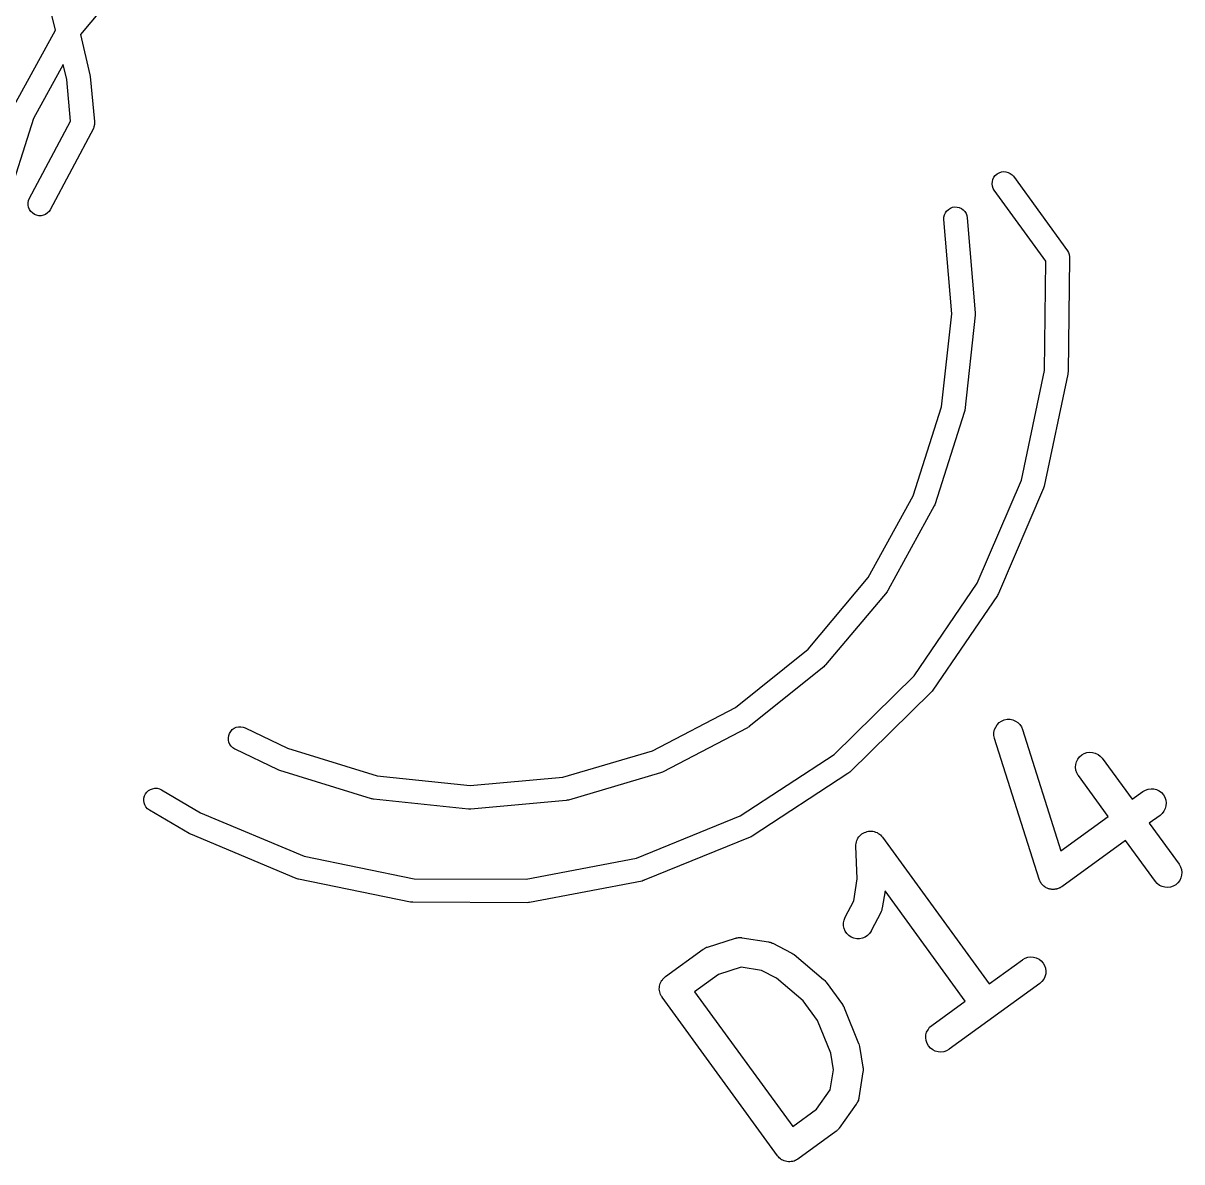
# Model space of a CAD drawing. Extents: x 70.1 to 125.9, y -110.1 to -56.7.
# Drawn here: x 109.96 to 115.87, y -110.08 to -104.27 of the extents above; entities that cross this region are included whole.
import ezdxf

# ---------------------------------------------------------------- set-up
doc = ezdxf.new("R2010")
doc.units = 0
doc.layers.add('BLACK', color=7, linetype='CONTINUOUS')

msp = doc.modelspace()

# ---------------------------------------------------------------- linework, layer by layer
at = {"layer": 'BLACK', "linetype": 'CONTINUOUS'}
for p, q in [((110.128, -104.307), (110.055, -104)), ((110.552, -103.976), (110.256, -104.329)), ((109.909, -104.706), (110.128, -104.307)), ((110.256, -104.329), (110.304, -104.535)), ((110.168, -104.482), (110.016, -104.758)), ((110.186, -104.558), (110.168, -104.482)), ((110.304, -104.535), (110.304, -104.536)), ((110.304, -104.536), (110.305, -104.539)), ((110.305, -104.539), (110.305, -104.543)), ((110.305, -104.543), (110.327, -104.772)), ((110.206, -104.77), (110.186, -104.558)), ((110.016, -104.758), (109.872, -105.212)), ((109.995, -105.167), (110.206, -104.77)), ((110.328, -104.788), (110.325, -104.799)), ((110.327, -104.772), (110.328, -104.776)), ((110.328, -104.776), (110.328, -104.788)), ((110.322, -104.808), (110.101, -105.223)), ((110.325, -104.799), (110.322, -104.808)), ((114.904, -105.091), (114.905, -105.079)), ((114.905, -105.079), (114.908, -105.068)), ((114.908, -105.068), (114.913, -105.057)), ((114.913, -105.057), (114.92, -105.048)), ((114.92, -105.048), (114.929, -105.04)), ((114.929, -105.04), (114.939, -105.034)), ((114.939, -105.034), (114.951, -105.03)), ((114.951, -105.03), (114.962, -105.028)), ((114.962, -105.028), (114.974, -105.029)), ((114.974, -105.029), (114.986, -105.032)), ((114.986, -105.032), (114.996, -105.037)), ((114.996, -105.037), (115.006, -105.044)), ((115.006, -105.044), (115.012, -105.051)), ((115.012, -105.051), (115.288, -105.432)), ((114.906, -105.103), (114.904, -105.091)), ((114.91, -105.114), (114.906, -105.103)), ((114.914, -105.122), (114.91, -105.114)), ((115.178, -105.484), (114.914, -105.122)), ((109.989, -105.187), (109.992, -105.175)), ((109.989, -105.199), (109.989, -105.187)), ((109.992, -105.21), (109.989, -105.199)), ((109.992, -105.175), (109.995, -105.167)), ((109.996, -105.221), (109.992, -105.21)), ((110.003, -105.231), (109.996, -105.221)), ((110.011, -105.239), (110.003, -105.231)), ((110.021, -105.246), (110.011, -105.239)), ((110.032, -105.25), (110.021, -105.246)), ((110.044, -105.253), (110.032, -105.25)), ((110.055, -105.253), (110.044, -105.253)), ((110.067, -105.25), (110.055, -105.253)), ((110.078, -105.246), (110.067, -105.25)), ((110.088, -105.239), (110.078, -105.246)), ((110.096, -105.231), (110.088, -105.239)), ((110.101, -105.223), (110.096, -105.231)), ((114.658, -105.261), (114.661, -105.249)), ((114.658, -105.272), (114.658, -105.261)), ((114.661, -105.249), (114.666, -105.239)), ((114.666, -105.239), (114.672, -105.229)), ((114.672, -105.229), (114.681, -105.221)), ((114.681, -105.221), (114.691, -105.215)), ((114.691, -105.215), (114.702, -105.21)), ((114.702, -105.21), (114.713, -105.208)), ((114.713, -105.208), (114.725, -105.209)), ((114.725, -105.209), (114.736, -105.211)), ((114.736, -105.211), (114.747, -105.216)), ((114.747, -105.216), (114.757, -105.223)), ((114.757, -105.223), (114.765, -105.231)), ((114.765, -105.231), (114.771, -105.241)), ((114.771, -105.241), (114.775, -105.252)), ((114.775, -105.252), (114.777, -105.263)), ((114.658, -105.273), (114.658, -105.272)), ((114.698, -105.754), (114.658, -105.273)), ((114.777, -105.263), (114.818, -105.749)), ((115.288, -105.432), (115.293, -105.44)), ((115.171, -106.042), (115.178, -105.484)), ((115.298, -105.469), (115.291, -106.049)), ((115.293, -105.44), (115.297, -105.451)), ((115.297, -105.451), (115.298, -105.463)), ((115.298, -105.463), (115.298, -105.469)), ((114.645, -106.227), (114.698, -105.754)), ((114.818, -105.761), (114.764, -106.246)), ((114.818, -105.749), (114.818, -105.75)), ((114.818, -105.75), (114.818, -105.756)), ((114.818, -105.756), (114.818, -105.761)), ((115.053, -106.601), (115.171, -106.042)), ((115.289, -106.061), (115.169, -106.632)), ((115.29, -106.055), (115.289, -106.061)), ((115.291, -106.05), (115.29, -106.055)), ((115.291, -106.049), (115.291, -106.05)), ((114.501, -106.681), (114.645, -106.227)), ((114.761, -106.257), (114.614, -106.723)), ((114.763, -106.252), (114.761, -106.257)), ((114.764, -106.247), (114.763, -106.252)), ((114.764, -106.246), (114.764, -106.247)), ((114.828, -107.127), (115.053, -106.601)), ((115.165, -106.643), (114.936, -107.18)), ((115.167, -106.638), (115.165, -106.643)), ((115.169, -106.632), (115.167, -106.638)), ((115.169, -106.632), (115.169, -106.632)), ((114.272, -107.098), (114.501, -106.681)), ((114.609, -106.733), (114.374, -107.161)), ((114.611, -106.728), (114.609, -106.733)), ((114.614, -106.723), (114.611, -106.728)), ((114.614, -106.723), (114.614, -106.723)), ((113.966, -107.463), (114.272, -107.098)), ((114.506, -107.599), (114.828, -107.127)), ((114.368, -107.171), (114.054, -107.544)), ((114.371, -107.166), (114.368, -107.171)), ((114.374, -107.162), (114.371, -107.166)), ((114.374, -107.161), (114.374, -107.162)), ((114.931, -107.19), (114.602, -107.672)), ((114.933, -107.185), (114.931, -107.19)), ((114.936, -107.18), (114.933, -107.185)), ((114.936, -107.18), (114.936, -107.18)), ((113.595, -107.761), (113.966, -107.463)), ((114.046, -107.553), (113.666, -107.858)), ((114.05, -107.549), (114.046, -107.553)), ((114.054, -107.545), (114.05, -107.549)), ((114.054, -107.544), (114.054, -107.545)), ((114.098, -108), (114.506, -107.599)), ((114.594, -107.681), (114.178, -108.09)), ((114.598, -107.677), (114.594, -107.681)), ((114.601, -107.673), (114.598, -107.677)), ((114.602, -107.672), (114.601, -107.673)), ((113.173, -107.982), (113.595, -107.761)), ((111.05, -107.862), (111.062, -107.86)), ((111.062, -107.86), (111.073, -107.859)), ((111.073, -107.859), (111.085, -107.861)), ((111.085, -107.861), (111.096, -107.865)), ((113.665, -107.859), (113.66, -107.862)), ((113.666, -107.858), (113.665, -107.859)), ((114.916, -107.874), (114.922, -107.861)), ((114.922, -107.861), (114.93, -107.849)), ((114.93, -107.849), (114.94, -107.838)), ((114.94, -107.838), (114.952, -107.83)), ((114.952, -107.83), (114.966, -107.824)), ((114.966, -107.824), (114.98, -107.821)), ((114.98, -107.821), (114.995, -107.821)), ((114.995, -107.821), (115.009, -107.824)), ((115.009, -107.824), (115.023, -107.83)), ((115.023, -107.83), (115.035, -107.838)), ((115.035, -107.838), (115.045, -107.848)), ((115.045, -107.848), (115.054, -107.86)), ((115.054, -107.86), (115.059, -107.873)), ((111.01, -107.915), (111.012, -107.904)), ((111.01, -107.927), (111.01, -107.915)), ((111.012, -107.904), (111.016, -107.893)), ((111.016, -107.893), (111.022, -107.883)), ((111.022, -107.883), (111.03, -107.874)), ((111.03, -107.874), (111.04, -107.867)), ((111.04, -107.867), (111.05, -107.862)), ((111.096, -107.865), (111.312, -107.968)), ((113.656, -107.865), (113.223, -108.091)), ((113.66, -107.862), (113.656, -107.865)), ((114.913, -107.889), (114.916, -107.874)), ((114.913, -107.903), (114.913, -107.889)), ((114.916, -107.918), (114.913, -107.903)), ((114.916, -107.919), (114.916, -107.918)), ((115.144, -108.637), (114.916, -107.919)), ((115.059, -107.873), (115.255, -108.492)), ((111.013, -107.938), (111.01, -107.927)), ((111.018, -107.949), (111.013, -107.938)), ((111.025, -107.958), (111.018, -107.949)), ((111.033, -107.967), (111.025, -107.958)), ((111.043, -107.973), (111.033, -107.967)), ((111.044, -107.973), (111.043, -107.973)), ((111.264, -108.079), (111.044, -107.973)), ((111.312, -107.968), (111.768, -108.11)), ((112.716, -108.116), (113.173, -107.982)), ((113.62, -108.314), (114.098, -108)), ((115.33, -108.052), (115.334, -108.038)), ((115.334, -108.038), (115.341, -108.025)), ((115.341, -108.025), (115.35, -108.013)), ((115.35, -108.013), (115.361, -108.003)), ((115.361, -108.003), (115.373, -107.996)), ((115.373, -107.996), (115.387, -107.991)), ((115.387, -107.991), (115.402, -107.989)), ((115.402, -107.989), (115.416, -107.99)), ((115.416, -107.99), (115.43, -107.994)), ((115.43, -107.994), (115.444, -108)), ((115.444, -108), (115.455, -108.009)), ((115.455, -108.009), (115.465, -108.02)), ((115.465, -108.02), (115.617, -108.229)), ((111.268, -108.08), (111.264, -108.079)), ((111.272, -108.082), (111.268, -108.08)), ((111.273, -108.082), (111.272, -108.082)), ((111.739, -108.226), (111.273, -108.082)), ((113.213, -108.095), (112.744, -108.233)), ((113.218, -108.093), (113.213, -108.095)), ((113.223, -108.091), (113.218, -108.093)), ((113.223, -108.091), (113.223, -108.091)), ((114.169, -108.097), (113.681, -108.417)), ((114.173, -108.094), (114.169, -108.097)), ((114.178, -108.09), (114.173, -108.094)), ((114.178, -108.09), (114.178, -108.09)), ((115.329, -108.066), (115.33, -108.052)), ((115.331, -108.081), (115.329, -108.066)), ((115.336, -108.095), (115.331, -108.081)), ((115.343, -108.108), (115.336, -108.095)), ((111.768, -108.11), (112.242, -108.159)), ((112.242, -108.159), (112.716, -108.116)), ((115.344, -108.108), (115.343, -108.108)), ((115.496, -108.317), (115.344, -108.108)), ((110.579, -108.224), (110.582, -108.212)), ((110.582, -108.212), (110.587, -108.202)), ((110.587, -108.202), (110.594, -108.193)), ((110.594, -108.193), (110.603, -108.185)), ((110.603, -108.185), (110.613, -108.179)), ((110.613, -108.179), (110.624, -108.175)), ((110.624, -108.175), (110.636, -108.173)), ((110.636, -108.173), (110.647, -108.173)), ((110.647, -108.173), (110.659, -108.176)), ((110.659, -108.176), (110.669, -108.181)), ((110.669, -108.181), (110.868, -108.298)), ((115.617, -108.229), (115.672, -108.189)), ((115.672, -108.189), (115.673, -108.189)), ((115.673, -108.189), (115.685, -108.182)), ((115.685, -108.182), (115.699, -108.177)), ((115.699, -108.177), (115.714, -108.175)), ((115.714, -108.175), (115.728, -108.176)), ((115.728, -108.176), (115.742, -108.18)), ((115.742, -108.18), (115.756, -108.186)), ((115.756, -108.186), (115.767, -108.195)), ((115.767, -108.195), (115.777, -108.206)), ((115.777, -108.206), (115.784, -108.219)), ((110.579, -108.236), (110.579, -108.224)), ((110.58, -108.247), (110.579, -108.236)), ((110.584, -108.258), (110.58, -108.247)), ((110.59, -108.268), (110.584, -108.258)), ((110.598, -108.277), (110.59, -108.268)), ((111.744, -108.227), (111.739, -108.226)), ((111.749, -108.228), (111.744, -108.227)), ((111.75, -108.228), (111.749, -108.228)), ((112.235, -108.279), (111.75, -108.228)), ((112.733, -108.235), (112.247, -108.279)), ((112.738, -108.234), (112.733, -108.235)), ((112.744, -108.233), (112.738, -108.234)), ((112.744, -108.233), (112.744, -108.233)), ((115.784, -108.219), (115.789, -108.233)), ((115.79, -108.262), (115.786, -108.276)), ((115.789, -108.233), (115.791, -108.247)), ((115.791, -108.247), (115.79, -108.262)), ((110.608, -108.284), (110.598, -108.277)), ((110.81, -108.404), (110.608, -108.284)), ((110.608, -108.284), (110.608, -108.284)), ((110.868, -108.298), (111.397, -108.52)), ((112.241, -108.279), (112.235, -108.279)), ((112.246, -108.279), (112.241, -108.279)), ((112.247, -108.279), (112.246, -108.279)), ((113.09, -108.529), (113.62, -108.314)), ((115.255, -108.492), (115.496, -108.317)), ((115.76, -108.311), (115.705, -108.351)), ((115.771, -108.301), (115.76, -108.311)), ((115.78, -108.289), (115.771, -108.301)), ((115.786, -108.276), (115.78, -108.289)), ((114.26, -108.396), (114.267, -108.393)), ((114.267, -108.393), (114.274, -108.392)), ((114.267, -108.393), (114.267, -108.393)), ((114.267, -108.393), (114.267, -108.393)), ((114.274, -108.392), (114.281, -108.391)), ((114.281, -108.391), (114.281, -108.391)), ((114.281, -108.391), (114.281, -108.391)), ((114.281, -108.391), (114.288, -108.392)), ((114.288, -108.392), (114.296, -108.392)), ((114.296, -108.392), (114.296, -108.392)), ((114.296, -108.392), (114.296, -108.392)), ((114.296, -108.392), (114.303, -108.394)), ((115.705, -108.351), (115.857, -108.56)), ((110.814, -108.405), (110.81, -108.404)), ((110.817, -108.407), (110.814, -108.405)), ((110.818, -108.407), (110.817, -108.407)), ((111.356, -108.633), (110.818, -108.407)), ((113.671, -108.423), (113.13, -108.642)), ((113.676, -108.42), (113.671, -108.423)), ((113.681, -108.418), (113.676, -108.42)), ((113.681, -108.417), (113.681, -108.418)), ((114.21, -108.454), (114.212, -108.446)), ((114.212, -108.446), (114.214, -108.44)), ((114.214, -108.44), (114.217, -108.433)), ((114.214, -108.44), (114.214, -108.44)), ((114.214, -108.44), (114.214, -108.44)), ((114.217, -108.433), (114.22, -108.427)), ((114.22, -108.427), (114.225, -108.42)), ((114.22, -108.427), (114.22, -108.427)), ((114.22, -108.427), (114.22, -108.427)), ((114.225, -108.42), (114.229, -108.415)), ((114.229, -108.415), (114.234, -108.41)), ((114.229, -108.415), (114.229, -108.415)), ((114.229, -108.415), (114.229, -108.415)), ((114.234, -108.41), (114.24, -108.405)), ((114.24, -108.405), (114.246, -108.402)), ((114.24, -108.405), (114.24, -108.405)), ((114.24, -108.405), (114.24, -108.405)), ((114.246, -108.402), (114.253, -108.398)), ((114.253, -108.398), (114.26, -108.396)), ((114.253, -108.398), (114.253, -108.398)), ((114.253, -108.398), (114.253, -108.398)), ((114.303, -108.394), (114.31, -108.396)), ((114.31, -108.396), (114.31, -108.396)), ((114.31, -108.396), (114.31, -108.396)), ((114.31, -108.396), (114.317, -108.399)), ((114.317, -108.399), (114.323, -108.403)), ((114.323, -108.403), (114.323, -108.403)), ((114.323, -108.403), (114.323, -108.403)), ((114.323, -108.403), (114.329, -108.407)), ((114.329, -108.407), (114.335, -108.411)), ((114.335, -108.411), (114.335, -108.411)), ((114.335, -108.411), (114.335, -108.411)), ((114.335, -108.411), (114.34, -108.417)), ((114.34, -108.417), (114.345, -108.422)), ((114.345, -108.422), (114.888, -109.171)), ((115.584, -108.439), (115.259, -108.675)), ((115.736, -108.648), (115.584, -108.439)), ((114.209, -108.461), (114.21, -108.454)), ((114.209, -108.468), (114.209, -108.461)), ((114.209, -108.469), (114.209, -108.468)), ((114.209, -108.468), (114.209, -108.468)), ((114.216, -108.634), (114.209, -108.469)), ((114.209, -108.469), (114.209, -108.469)), ((114.209, -108.469), (114.209, -108.469)), ((114.21, -108.454), (114.21, -108.454)), ((114.21, -108.454), (114.21, -108.454)), ((111.397, -108.52), (111.957, -108.634)), ((112.529, -108.637), (113.09, -108.529)), ((115.857, -108.56), (115.857, -108.56)), ((115.857, -108.56), (115.865, -108.573)), ((115.865, -108.573), (115.869, -108.587)), ((115.87, -108.616), (115.866, -108.63)), ((115.869, -108.587), (115.871, -108.602)), ((115.871, -108.602), (115.87, -108.616)), ((111.361, -108.634), (111.356, -108.633)), ((111.366, -108.636), (111.361, -108.634)), ((111.367, -108.636), (111.366, -108.636)), ((111.939, -108.753), (111.367, -108.636)), ((111.957, -108.634), (112.529, -108.637)), ((113.119, -108.646), (112.546, -108.756)), ((113.124, -108.644), (113.119, -108.646)), ((113.129, -108.643), (113.124, -108.644)), ((113.13, -108.642), (113.129, -108.643)), ((114.198, -108.747), (114.216, -108.634)), ((115.145, -108.641), (115.144, -108.637)), ((115.147, -108.645), (115.145, -108.641)), ((115.148, -108.647), (115.147, -108.645)), ((115.149, -108.65), (115.148, -108.647)), ((115.152, -108.654), (115.149, -108.65)), ((115.154, -108.658), (115.152, -108.654)), ((115.156, -108.66), (115.154, -108.658)), ((115.158, -108.662), (115.156, -108.66)), ((115.161, -108.665), (115.158, -108.662)), ((115.164, -108.669), (115.161, -108.665)), ((115.166, -108.67), (115.164, -108.669)), ((115.168, -108.672), (115.166, -108.67)), ((115.172, -108.675), (115.168, -108.672)), ((115.175, -108.677), (115.172, -108.675)), ((115.178, -108.679), (115.175, -108.677)), ((115.18, -108.68), (115.178, -108.679)), ((115.184, -108.682), (115.18, -108.68)), ((115.188, -108.684), (115.184, -108.682)), ((115.191, -108.685), (115.188, -108.684)), ((115.194, -108.686), (115.191, -108.685)), ((115.198, -108.687), (115.194, -108.686)), ((115.203, -108.688), (115.198, -108.687)), ((115.205, -108.688), (115.203, -108.688)), ((115.208, -108.689), (115.205, -108.688)), ((115.223, -108.688), (115.22, -108.689)), ((115.227, -108.688), (115.223, -108.688)), ((115.232, -108.687), (115.227, -108.688)), ((115.234, -108.686), (115.232, -108.687)), ((115.237, -108.686), (115.234, -108.686)), ((115.241, -108.684), (115.237, -108.686)), ((115.246, -108.682), (115.241, -108.684)), ((115.248, -108.681), (115.246, -108.682)), ((115.251, -108.68), (115.248, -108.681)), ((115.254, -108.677), (115.251, -108.68)), ((115.258, -108.675), (115.254, -108.677)), ((115.259, -108.675), (115.258, -108.675)), ((115.745, -108.659), (115.736, -108.648)), ((115.757, -108.668), (115.745, -108.659)), ((115.77, -108.674), (115.757, -108.668)), ((115.784, -108.678), (115.77, -108.674)), ((115.799, -108.679), (115.784, -108.678)), ((115.813, -108.677), (115.799, -108.679)), ((115.827, -108.672), (115.813, -108.677)), ((115.84, -108.665), (115.827, -108.672)), ((115.851, -108.655), (115.84, -108.665)), ((115.86, -108.643), (115.851, -108.655)), ((115.866, -108.63), (115.86, -108.643)), ((114.154, -108.831), (114.198, -108.747)), ((114.358, -108.696), (114.344, -108.783)), ((114.767, -109.259), (114.358, -108.696)), ((115.213, -108.689), (115.208, -108.689)), ((115.217, -108.689), (115.213, -108.689)), ((115.22, -108.689), (115.217, -108.689)), ((111.944, -108.753), (111.939, -108.753)), ((111.95, -108.754), (111.944, -108.753)), ((111.951, -108.754), (111.95, -108.754)), ((112.534, -108.757), (111.951, -108.754)), ((112.54, -108.756), (112.534, -108.757)), ((112.545, -108.756), (112.54, -108.756)), ((112.546, -108.756), (112.545, -108.756)), ((114.336, -108.806), (114.287, -108.9)), ((114.338, -108.802), (114.336, -108.806)), ((114.34, -108.798), (114.338, -108.802)), ((114.341, -108.795), (114.34, -108.798)), ((114.342, -108.792), (114.341, -108.795)), ((114.344, -108.784), (114.342, -108.788)), ((114.342, -108.788), (114.342, -108.792)), ((114.344, -108.783), (114.344, -108.784)), ((114.146, -108.859), (114.149, -108.845)), ((114.146, -108.874), (114.146, -108.859)), ((114.149, -108.845), (114.154, -108.831)), ((114.149, -108.888), (114.146, -108.874)), ((114.155, -108.901), (114.149, -108.888)), ((114.163, -108.913), (114.155, -108.901)), ((114.173, -108.924), (114.163, -108.913)), ((114.186, -108.932), (114.173, -108.924)), ((114.268, -108.923), (114.256, -108.932)), ((114.279, -108.913), (114.268, -108.923)), ((114.287, -108.901), (114.279, -108.913)), ((114.287, -108.9), (114.287, -108.901)), ((113.444, -108.986), (113.448, -108.984)), ((113.448, -108.984), (113.452, -108.983)), ((113.452, -108.983), (113.596, -108.937)), ((113.596, -108.937), (113.597, -108.937)), ((113.597, -108.937), (113.599, -108.937)), ((113.599, -108.937), (113.601, -108.936)), ((113.601, -108.936), (113.606, -108.935)), ((113.606, -108.935), (113.611, -108.934)), ((113.611, -108.934), (113.613, -108.934)), ((113.613, -108.934), (113.615, -108.934)), ((113.615, -108.934), (113.621, -108.934)), ((113.621, -108.934), (113.626, -108.934)), ((113.626, -108.934), (113.628, -108.935)), ((113.628, -108.935), (113.63, -108.935)), ((113.63, -108.935), (113.763, -108.956)), ((113.763, -108.956), (113.764, -108.956)), ((113.764, -108.956), (113.768, -108.957)), ((113.768, -108.957), (113.772, -108.958)), ((113.772, -108.958), (113.775, -108.959)), ((113.775, -108.959), (113.778, -108.96)), ((113.778, -108.96), (113.782, -108.962)), ((113.782, -108.962), (113.786, -108.963)), ((113.786, -108.963), (113.88, -109.012)), ((114.199, -108.937), (114.186, -108.932)), ((114.214, -108.94), (114.199, -108.937)), ((114.228, -108.94), (114.214, -108.94)), ((114.243, -108.937), (114.228, -108.94)), ((114.256, -108.932), (114.243, -108.937)), ((113.238, -109.133), (113.431, -108.994)), ((113.431, -108.994), (113.432, -108.993)), ((113.432, -108.993), (113.435, -108.991)), ((113.435, -108.991), (113.439, -108.988)), ((113.439, -108.988), (113.442, -108.987)), ((113.442, -108.987), (113.444, -108.986)), ((113.88, -109.012), (113.881, -109.013)), ((113.881, -109.013), (113.882, -109.013)), ((113.882, -109.013), (113.882, -109.013)), ((113.882, -109.013), (113.888, -109.017)), ((113.888, -109.017), (113.894, -109.021)), ((113.894, -109.021), (113.894, -109.021)), ((113.894, -109.021), (113.894, -109.021)), ((113.894, -109.021), (114.045, -109.148)), ((115.06, -109.046), (115.072, -109.039)), ((115.072, -109.039), (115.086, -109.034)), ((115.086, -109.034), (115.101, -109.033)), ((115.101, -109.033), (115.115, -109.034)), ((115.115, -109.034), (115.129, -109.037)), ((115.129, -109.037), (115.143, -109.044)), ((113.624, -109.086), (113.509, -109.122)), ((113.728, -109.102), (113.624, -109.086)), ((113.804, -109.142), (113.728, -109.102)), ((114.888, -109.171), (115.059, -109.047)), ((115.059, -109.047), (115.06, -109.046)), ((115.143, -109.044), (115.154, -109.053)), ((115.154, -109.053), (115.164, -109.064)), ((115.164, -109.064), (115.171, -109.077)), ((115.171, -109.077), (115.176, -109.09)), ((115.176, -109.09), (115.178, -109.105)), ((113.212, -109.168), (113.215, -109.161)), ((113.215, -109.161), (113.218, -109.155)), ((113.218, -109.155), (113.219, -109.154)), ((113.218, -109.155), (113.218, -109.155)), ((113.219, -109.154), (113.223, -109.149)), ((113.223, -109.149), (113.227, -109.143)), ((113.227, -109.143), (113.227, -109.143)), ((113.227, -109.143), (113.228, -109.143)), ((113.228, -109.143), (113.233, -109.138)), ((113.233, -109.138), (113.238, -109.133)), ((113.509, -109.122), (113.387, -109.211)), ((113.941, -109.257), (113.804, -109.142)), ((114.045, -109.148), (114.045, -109.148)), ((114.045, -109.148), (114.046, -109.149)), ((114.046, -109.149), (114.047, -109.15)), ((114.047, -109.15), (114.051, -109.154)), ((114.051, -109.154), (114.055, -109.159)), ((114.055, -109.159), (114.056, -109.16)), ((114.056, -109.16), (114.057, -109.161)), ((114.057, -109.161), (114.141, -109.276)), ((115.158, -109.158), (115.147, -109.168)), ((115.167, -109.147), (115.158, -109.158)), ((115.173, -109.134), (115.167, -109.147)), ((115.177, -109.119), (115.173, -109.134)), ((115.178, -109.105), (115.177, -109.119)), ((113.207, -109.196), (113.208, -109.189)), ((113.207, -109.197), (113.207, -109.196)), ((113.208, -109.204), (113.207, -109.197)), ((113.207, -109.197), (113.207, -109.197)), ((113.208, -109.182), (113.21, -109.175)), ((113.208, -109.189), (113.208, -109.182)), ((113.208, -109.182), (113.208, -109.182)), ((113.208, -109.182), (113.208, -109.182)), ((113.209, -109.211), (113.208, -109.204)), ((113.211, -109.218), (113.209, -109.211)), ((113.209, -109.211), (113.209, -109.211)), ((113.209, -109.211), (113.209, -109.211)), ((113.21, -109.175), (113.212, -109.168)), ((113.214, -109.225), (113.211, -109.218)), ((113.212, -109.168), (113.212, -109.168)), ((113.212, -109.168), (113.212, -109.168)), ((113.387, -109.211), (113.887, -109.898)), ((115.147, -109.168), (114.685, -109.504)), ((113.217, -109.231), (113.214, -109.225)), ((113.214, -109.225), (113.214, -109.225)), ((113.214, -109.225), (113.214, -109.225)), ((113.221, -109.237), (113.217, -109.231)), ((113.221, -109.238), (113.221, -109.237)), ((113.222, -109.238), (113.221, -109.238)), ((113.221, -109.238), (113.221, -109.238)), ((113.221, -109.238), (113.221, -109.238)), ((113.809, -110.047), (113.222, -109.238)), ((114.014, -109.357), (113.941, -109.257)), ((114.141, -109.276), (114.142, -109.277)), ((114.142, -109.277), (114.142, -109.278)), ((114.142, -109.278), (114.143, -109.28)), ((114.596, -109.383), (114.767, -109.259)), ((114.143, -109.28), (114.146, -109.285)), ((114.146, -109.285), (114.149, -109.29)), ((114.149, -109.29), (114.149, -109.291)), ((114.149, -109.291), (114.15, -109.293)), ((114.15, -109.293), (114.223, -109.475)), ((114.081, -109.523), (114.014, -109.357)), ((114.577, -109.404), (114.585, -109.392)), ((114.585, -109.392), (114.596, -109.383)), ((114.566, -109.431), (114.57, -109.417)), ((114.566, -109.446), (114.566, -109.431)), ((114.567, -109.46), (114.566, -109.446)), ((114.57, -109.417), (114.577, -109.404)), ((114.223, -109.475), (114.224, -109.476)), ((114.224, -109.476), (114.224, -109.476)), ((114.224, -109.476), (114.224, -109.476)), ((114.224, -109.476), (114.226, -109.483)), ((114.226, -109.483), (114.228, -109.49)), ((114.228, -109.49), (114.228, -109.49)), ((114.228, -109.49), (114.228, -109.49)), ((114.228, -109.49), (114.245, -109.595)), ((114.572, -109.474), (114.567, -109.46)), ((114.579, -109.487), (114.572, -109.474)), ((114.589, -109.498), (114.579, -109.487)), ((114.601, -109.507), (114.589, -109.498)), ((114.614, -109.513), (114.601, -109.507)), ((114.628, -109.517), (114.614, -109.513)), ((114.671, -109.512), (114.657, -109.517)), ((114.684, -109.505), (114.671, -109.512)), ((114.685, -109.504), (114.684, -109.505)), ((114.095, -109.608), (114.081, -109.523)), ((114.643, -109.518), (114.628, -109.517)), ((114.657, -109.517), (114.643, -109.518)), ((114.079, -109.711), (114.095, -109.608)), ((114.245, -109.619), (114.224, -109.752)), ((114.245, -109.595), (114.245, -109.596)), ((114.245, -109.596), (114.246, -109.601)), ((114.246, -109.615), (114.245, -109.619)), ((114.246, -109.601), (114.246, -109.605)), ((114.246, -109.605), (114.246, -109.608)), ((114.246, -109.608), (114.246, -109.611)), ((114.246, -109.611), (114.246, -109.615)), ((114.009, -109.81), (114.079, -109.711)), ((114.224, -109.752), (114.224, -109.753)), ((113.887, -109.898), (114.009, -109.81)), ((114.211, -109.784), (114.124, -109.907)), ((114.212, -109.782), (114.211, -109.784)), ((114.214, -109.781), (114.212, -109.782)), ((114.216, -109.776), (114.214, -109.781)), ((114.219, -109.772), (114.216, -109.776)), ((114.22, -109.768), (114.219, -109.77)), ((114.219, -109.77), (114.219, -109.772)), ((114.222, -109.763), (114.22, -109.768)), ((114.223, -109.758), (114.222, -109.763)), ((114.224, -109.756), (114.223, -109.758)), ((114.224, -109.753), (114.224, -109.756)), ((114.107, -109.924), (113.914, -110.064)), ((114.11, -109.921), (114.107, -109.924)), ((114.113, -109.919), (114.11, -109.921)), ((114.115, -109.916), (114.113, -109.919)), ((114.118, -109.914), (114.115, -109.916)), ((114.12, -109.911), (114.118, -109.914)), ((114.123, -109.908), (114.12, -109.911)), ((114.124, -109.907), (114.123, -109.908)), ((113.814, -110.053), (113.809, -110.047)), ((113.819, -110.058), (113.814, -110.053)), ((113.825, -110.062), (113.819, -110.058)), ((113.819, -110.058), (113.819, -110.058)), ((113.819, -110.058), (113.819, -110.058)), ((113.83, -110.067), (113.825, -110.062)), ((113.831, -110.067), (113.83, -110.067)), ((113.83, -110.067), (113.83, -110.067)), ((113.837, -110.07), (113.831, -110.067)), ((113.843, -110.073), (113.837, -110.07)), ((113.844, -110.073), (113.843, -110.073)), ((113.851, -110.075), (113.844, -110.073)), ((113.844, -110.073), (113.844, -110.073)), ((113.857, -110.077), (113.851, -110.075)), ((113.858, -110.077), (113.857, -110.077)), ((113.865, -110.078), (113.858, -110.077)), ((113.858, -110.077), (113.858, -110.077)), ((113.872, -110.078), (113.865, -110.078)), ((113.873, -110.078), (113.872, -110.078)), ((113.872, -110.078), (113.872, -110.078)), ((113.88, -110.077), (113.873, -110.078)), ((113.887, -110.076), (113.88, -110.077)), ((113.894, -110.074), (113.887, -110.076)), ((113.887, -110.076), (113.887, -110.076)), ((113.887, -110.076), (113.887, -110.076)), ((113.9, -110.072), (113.894, -110.074)), ((113.901, -110.072), (113.9, -110.072)), ((113.907, -110.068), (113.901, -110.071)), ((113.901, -110.071), (113.901, -110.072)), ((113.913, -110.064), (113.907, -110.068)), ((113.914, -110.064), (113.913, -110.064)), ((113.914, -110.064), (113.914, -110.064)), ((113.914, -110.064), (113.914, -110.064)), ((113.914, -110.064), (113.914, -110.064))]:
    msp.add_line(p, q, dxfattribs=at)

doc.saveas('drawing.dxf')
